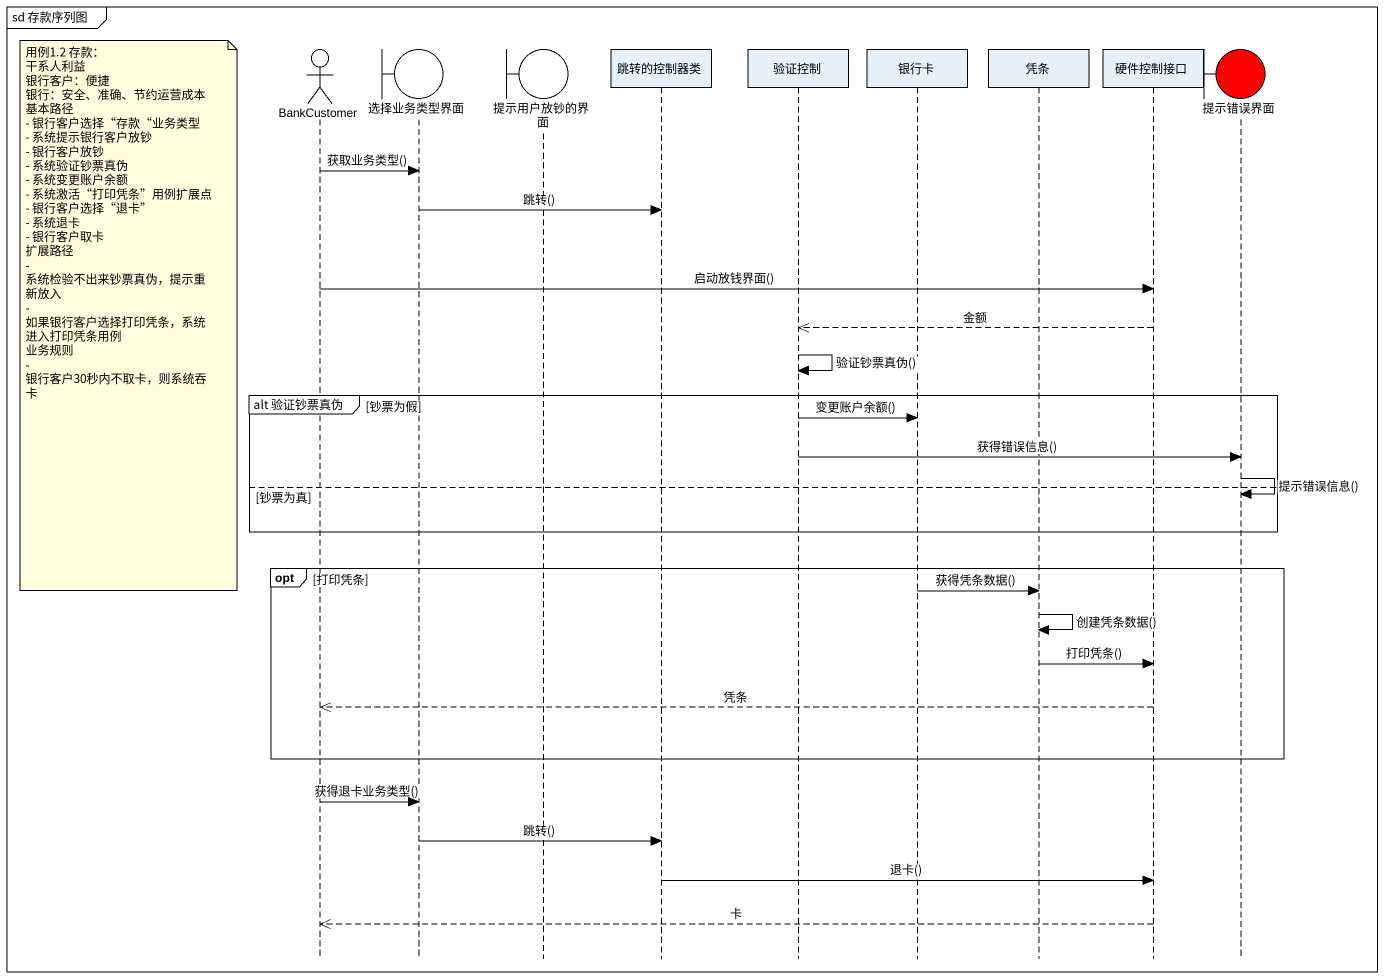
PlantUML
@startuml
mainframe sd 存款序列图
hide footbox
actor BankCustomer
boundary 选择业务类型界面
boundary 提示用户放钞的界面
participant 跳转的控制器类
participant 验证控制
participant 银行卡
participant 凭条
participant 硬件控制接口
boundary 提示错误界面 #FF0000

BankCustomer -> 选择业务类型界面 : 获取业务类型()
选择业务类型界面 -> 跳转的控制器类 : 跳转()
BankCustomer -> 硬件控制接口 : 启动放钱界面()
note left of BankCustomer
  用例1.2 存款：
  干系人利益
  银行客户：便捷
  银行：安全、准确、节约运营成本
  基本路径
  - 银行客户选择“存款“业务类型
  - 系统提示银行客户放钞
  - 银行客户放钞
  - 系统验证钞票真伪
  - 系统变更账户余额
  - 系统激活“打印凭条”用例扩展点
  - 银行客户选择“退卡”
  - 系统退卡
  - 银行客户取卡
  扩展路径
  - 系统检验不出来钞票真伪，提示重新放入
  - 如果银行客户选择打印凭条，系统进入打印凭条用例
  业务规则
  - 银行客户30秒内不取卡，则系统吞卡
end note
硬件控制接口 -->> 验证控制 : 金额
验证控制 -> 验证控制 : 验证钞票真伪()
group alt 验证钞票真伪 [钞票为假]
  验证控制 -> 银行卡 : 变更账户余额()
  验证控制 -> 提示错误界面 : 获得错误信息()
  提示错误界面 -> 提示错误界面 : 提示错误信息()
else 钞票为真
end
opt 打印凭条
  银行卡 -> 凭条 : 获得凭条数据()
  凭条 -> 凭条 : 创建凭条数据()
  凭条 -> 硬件控制接口 : 打印凭条()
  硬件控制接口 -->> BankCustomer : 凭条
end
BankCustomer -> 选择业务类型界面 : 获得退卡业务类型()
选择业务类型界面 -> 跳转的控制器类 : 跳转()
跳转的控制器类 -> 硬件控制接口 : 退卡()
硬件控制接口 -->> BankCustomer : 卡
@enduml
